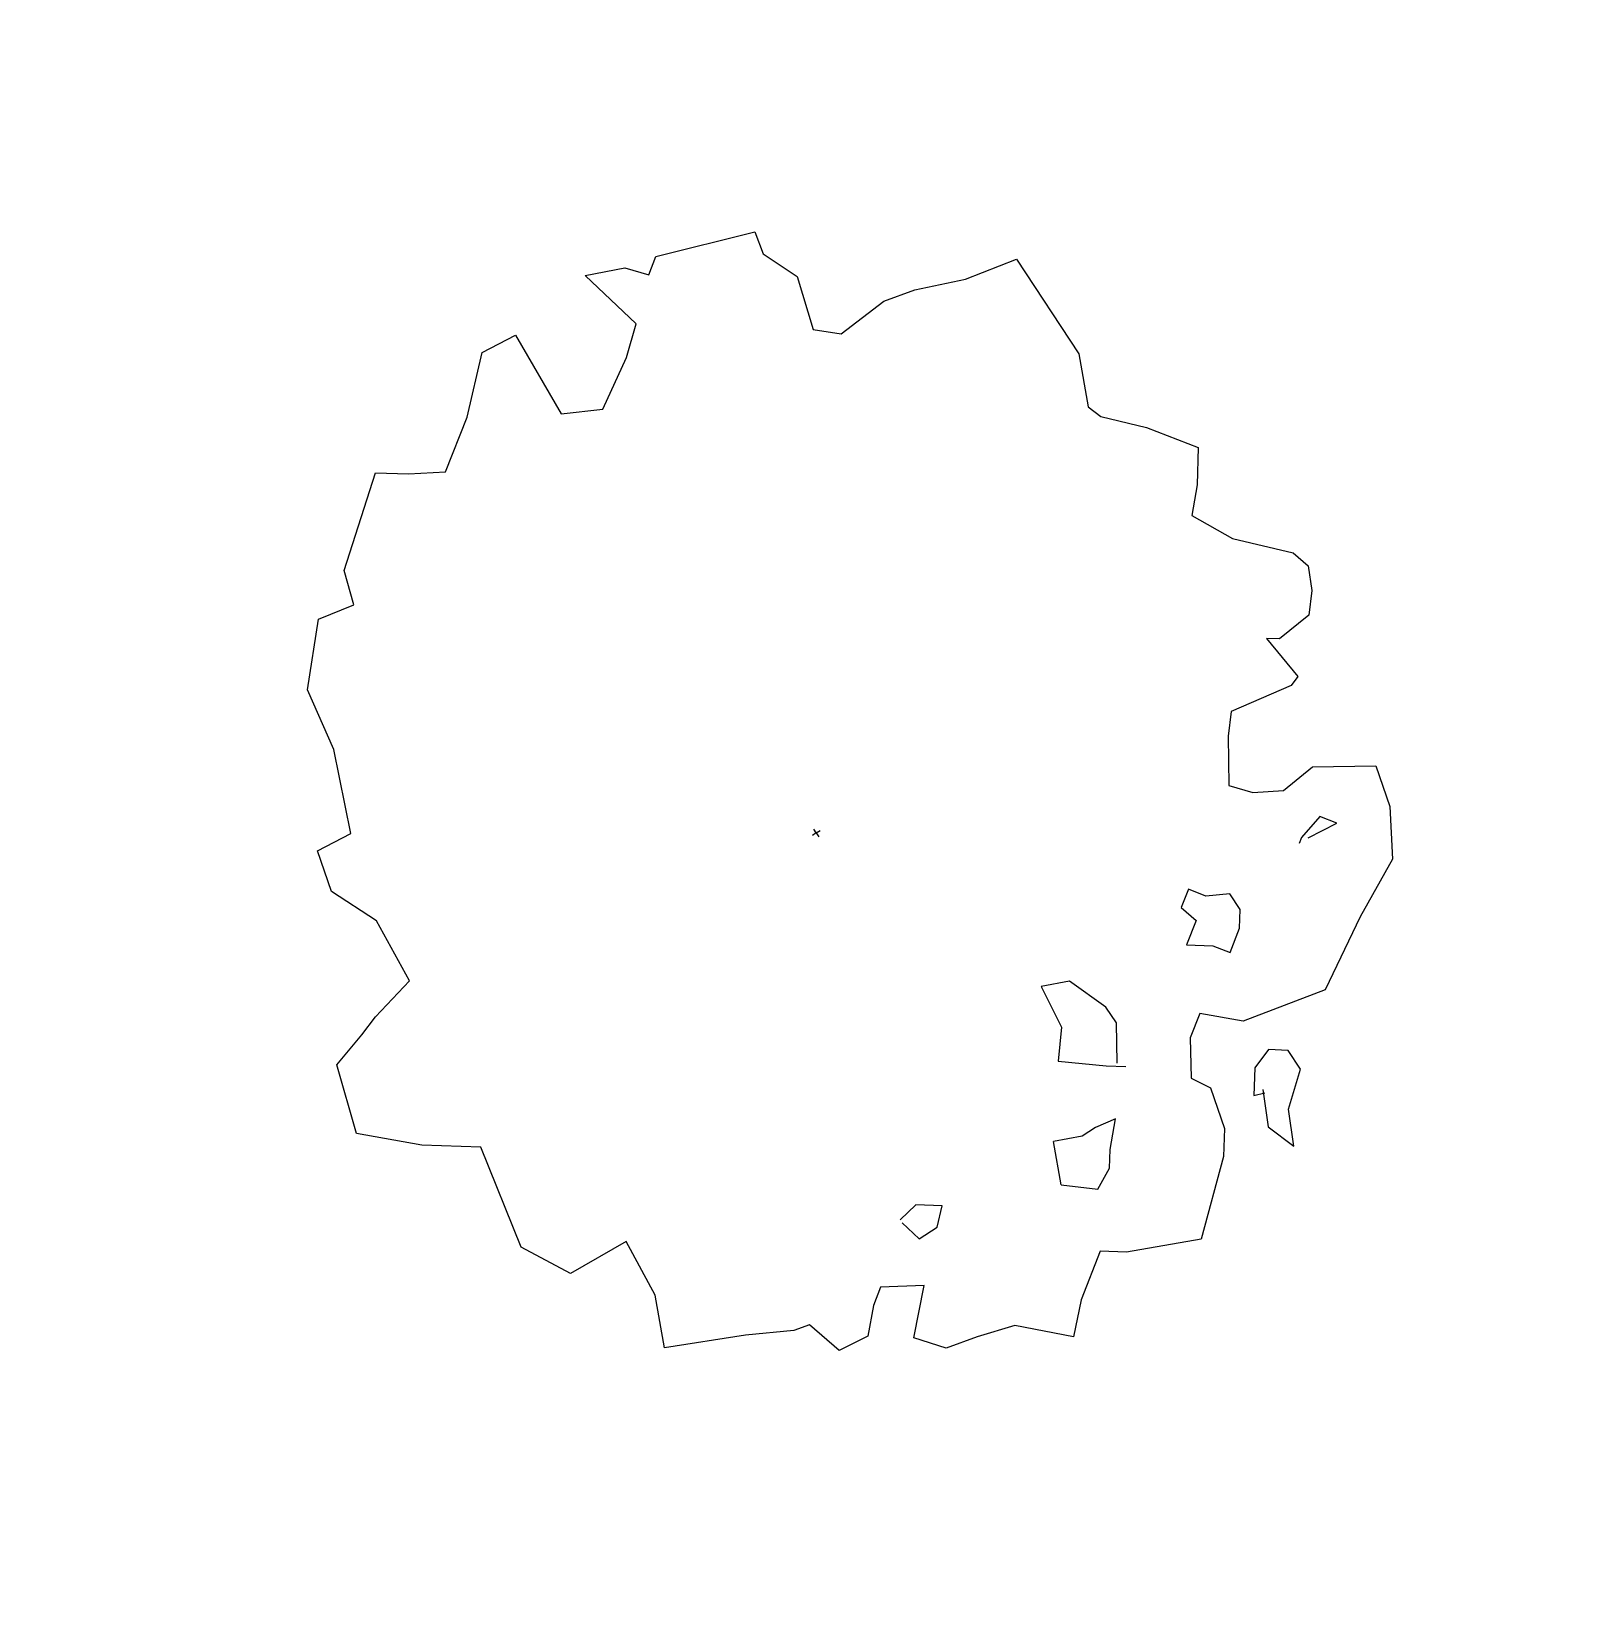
# Model space of a CAD drawing. Header units: inches. Extents: x 1.7 to 28.7, y -2.3 to 24.8.
import ezdxf

# ---------------------------------------------------------------- set-up
doc = ezdxf.new("R2010")
doc.units = ezdxf.units.IN
doc.header["$MEASUREMENT"] = 0
doc.layers.add('TREES', color=7, linetype='Continuous')

# ---------------------------------------------------------------- blocks, each defined once
blk = doc.blocks.new('TREE9-PL')
for p, q in [((-4.41, 127.94), (6.93, 138.62)), ((6.93, 138.62), (11.66, 139.96)), ((11.66, 139.96), (17.33, 137.29)), ((17.33, 137.29), (22.06, 133.28)), ((-39.39, 125.27), (-28.04, 133.28)), ((-28.04, 133.28), (-20.48, 127.94)), ((22.06, 133.28), (23, 123.94)), ((-20.48, 127.94), (-14.81, 122.6)), ((-14.81, 122.6), (-4.41, 127.94)), ((54.2, 113.25), (62.7, 126.61)), ((62.7, 126.61), (73.1, 123.94)), ((-47.9, 117.26), (-39.39, 125.27)), ((23, 123.94), (21.11, 121.27)), ((21.11, 121.27), (33.4, 122.6)), ((33.4, 122.6), (34.34, 119.93)), ((73.1, 123.94), (84.45, 117.26)), ((-95.16, 107.91), (-92.32, 121.27)), ((-92.32, 121.27), (-63.97, 121.27)), ((-63.97, 121.27), (-51.68, 115.92)), ((34.34, 119.93), (31.51, 103.91)), ((-51.68, 115.92), (-47.9, 117.26)), ((84.45, 117.26), (92.01, 102.57)), ((55.14, 103.91), (54.2, 113.25)), ((69.32, 110.58), (65.54, 107.91)), ((68.38, 102.57), (69.32, 110.58)), ((-99.89, 95.9), (-95.16, 107.91)), ((65.54, 107.91), (67.43, 101.24)), ((31.51, 103.91), (36.24, 99.9)), ((51.36, 97.23), (55.14, 103.91)), ((92.01, 102.57), (102.41, 85.22)), ((36.24, 99.9), (46.63, 93.23)), ((67.43, 101.24), (68.38, 99.9)), ((-101.78, 87.89), (-99.89, 95.9)), ((46.63, 93.23), (51.36, 97.23)), ((-100.83, 74.53), (-101.78, 87.89)), ((102.41, 85.22), (97.68, 63.85)), ((69.32, 78.54), (66.48, 73.2)), ((74.05, 78.54), (69.32, 78.54)), ((77.83, 75.87), (74.05, 78.54)), ((81.61, 70.53), (77.83, 75.87)), ((-128.24, 69.19), (-118.79, 73.2)), ((-118.79, 73.2), (-105.56, 69.19)), ((-105.56, 69.19), (-100.83, 74.53)), ((66.48, 73.2), (62.7, 70.53)), ((-142.42, 46.5), (-133.92, 70.53)), ((-133.92, 70.53), (-128.24, 69.19)), ((62.7, 70.53), (65.54, 66.52)), ((65.54, 66.52), (70.27, 67.86)), ((70.27, 67.86), (74.05, 62.52)), ((74.05, 62.52), (77.83, 67.86)), ((77.83, 67.86), (81.61, 70.53)), ((109.97, 69.19), (107.13, 65.19)), ((115.64, 69.19), (109.97, 69.19)), ((122.26, 61.18), (115.64, 69.19)), ((97.68, 63.85), (90.12, 55.84)), ((107.13, 65.19), (109.02, 59.85)), ((109.02, 59.85), (114.69, 55.84)), ((130.76, 57.18), (122.26, 61.18)), ((90.12, 55.84), (93.9, 50.5)), ((114.69, 58.51), (123.2, 54.51)), ((114.69, 55.84), (115.64, 58.51)), ((123.2, 54.51), (130.76, 57.18)), ((93.9, 50.5), (102.41, 45.16)), ((102.41, 45.16), (107.13, 47.83)), ((107.13, 47.83), (117.53, 45.16)), ((-139.59, 42.49), (-142.42, 46.5)), ((117.53, 45.16), (123.2, 41.16)), ((-144.31, 38.48), (-139.59, 42.49)), ((123.2, 41.16), (137.38, 25.13)), ((-148.1, 29.14), (-144.31, 38.48)), ((75.94, 37.15), (65.54, 33.14)), ((80.66, 37.15), (75.94, 37.15)), ((89.17, 31.81), (80.66, 37.15)), ((-131.08, 33.14), (-148.1, 29.14)), ((-125.41, 26.47), (-131.08, 33.14)), ((65.54, 33.14), (62.7, 26.47)), ((88.23, 29.14), (91.06, 33.14)), ((80.66, 19.79), (88.23, 29.14)), ((-117.85, 14.45), (-125.41, 26.47)), ((62.7, 26.47), (74.05, 25.13)), ((74.05, 25.13), (80.66, 19.79)), ((100.52, 23.8), (99.57, 18.46)), ((106.19, 18.46), (100.52, 23.8)), ((137.38, 25.13), (129.82, 7.78)), ((99.57, 18.46), (99.57, 14.45)), ((109.97, 15.79), (106.19, 18.46)), ((112.8, 10.45), (109.97, 15.79)), ((-122.57, 5.11), (-117.85, 14.45)), ((99.57, 14.45), (96.73, 7.78)), ((106.81, 3.4), (112.8, 10.45)), ((-146.21, -2.91), (-145.26, 6.44)), ((-145.26, 6.44), (-122.57, 5.11)), ((106.81, 3.4), (96.73, 7.78)), ((129.82, 7.78), (126.04, 2.44)), ((-0.17, 0.73), (-1.31, 0.73)), ((-0.17, 0.73), (-0.17, 1.87)), ((-0.17, 0.73), (0.97, 0.73)), ((-0.17, 0.73), (-0.17, -0.41)), ((126.04, 2.44), (133.6, -8.25)), ((-134.86, -14.92), (-146.21, -2.91)), ((133.6, -8.25), (140.22, -14.92)), ((-126.35, -26.94), (-134.86, -14.92)), ((140.22, -14.92), (129.82, -25.6)), ((-131.08, -34.95), (-126.35, -26.94)), ((94.84, -24.27), (91.06, -29.61)), ((98.62, -28.27), (94.84, -24.27)), ((129.82, -25.6), (126.98, -34.95)), ((91.06, -29.61), (92.01, -34.95)), ((98.62, -33.61), (98.62, -28.27)), ((-135.81, -41.63), (-131.08, -34.95)), ((92.95, -34.95), (98.62, -33.61)), ((126.98, -34.95), (125.09, -42.96)), ((109.02, -38.95), (103.35, -48.3)), ((118.48, -48.3), (109.02, -38.95)), ((-119.74, -61.65), (-135.81, -41.63)), ((125.09, -42.96), (118.48, -48.3)), ((103.35, -48.3), (106.19, -52.31)), ((106.19, -52.31), (111.86, -57.65)), ((111.86, -57.65), (110.91, -65.66)), ((-111.23, -64.32), (-119.74, -61.65)), ((-113.12, -73.67), (-111.23, -64.32)), ((110.91, -65.66), (101.46, -68.33)), ((101.46, -68.33), (100.52, -72.33)), ((-99.89, -85.69), (-113.12, -73.67)), ((100.52, -72.33), (94.84, -83.02)), ((-83.82, -88.36), (-99.89, -85.69)), ((94.84, -83.02), (86.34, -101.71)), ((-63.97, -96.37), (-83.82, -88.36)), ((-64.91, -105.71), (-63.97, -96.37)), ((58.92, -95.03), (57.98, -111.05)), ((74.05, -96.37), (58.92, -95.03)), ((86.34, -101.71), (74.05, -96.37)), ((-54.51, -108.38), (-64.91, -105.71)), ((-42.22, -103.04), (-54.51, -108.38)), ((-25.21, -104.38), (-42.22, -103.04)), ((-22.37, -116.39), (-25.21, -104.38)), ((19.22, -112.39), (10.71, -124.41)), ((45.69, -117.73), (19.22, -112.39)), ((57.98, -111.05), (45.69, -117.73)), ((-20.48, -121.74), (-22.37, -116.39)), ((-17.65, -131.08), (-20.48, -121.74)), ((10.71, -124.41), (-0.63, -136.42)), ((-0.63, -136.42), (-17.65, -131.08))]:
    blk.add_line(p, q)

msp = doc.modelspace()

# ---------------------------------------------------------------- block references
at = {"layer": 'TREES', "xscale": 0.06909150092084974, "yscale": 0.06909150091996707, "zscale": 0.0690915009208142, "rotation": 303.3843129391588}
msp.add_blockref('TREE9-PL', (15.249, 10.951), dxfattribs=at)

doc.saveas('drawing.dxf')
